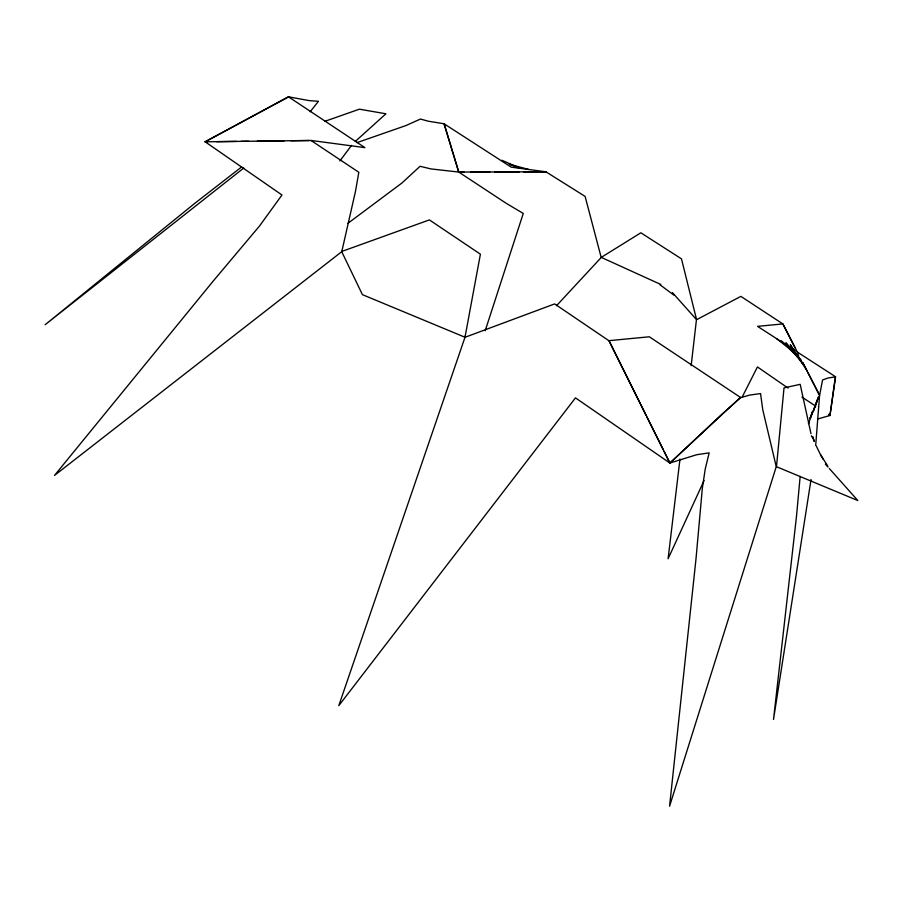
<?xml version="1.0" encoding="UTF-8"?>
<svg xmlns="http://www.w3.org/2000/svg" width="903" height="903" viewBox="0 0 903 903"><rect width="100%" height="100%" fill="white"/><g stroke="black" fill="none" stroke-linecap="round" stroke-linejoin="round"><path stroke-width="1.35" d="M800.16 476.412L796.491 516.324L773.51 719.454L811.052 479.437M817.678 418.981L829.981 415.504L835.602 376.833L828.164 377.973L822.565 379.96L819.563 395.627L815.702 445.224M679.982 459.108L668.096 558.776L704.08 480.543M691.156 365.636L696.439 319.764L740.866 296.376L782.901 323.951L798.331 354.021M828.74 414.691L829.936 415.459L835.388 376.653L757.583 326.367L782.856 323.929L795.283 348.163M808.411 423.688L818.524 396.914L813.163 411.61L817.689 399.171M485.182 330.769L523.266 213.435L506.425 203.446L458.792 172.089L464.074 172.055M742.368 396.665L757.448 366.945L788.059 388.087M808.727 423.022L809.506 422.13M339.9 160.926L351.56 145.349M556.496 305.733L601.206 257.502L585.11 196.402L545.943 171.818L523.537 171.818M310.169 111.758L318.454 101.305L309.187 100.617L288.384 96.79L205.116 141.782L281.984 194.992L259.488 226.043L213.131 281.149L54.541 475.396L341.774 251.655L355.443 191.538L358.83 172.292L311.106 140.507M355.285 141.444L385.92 113.789L359.394 109.184L324.888 121.307M241.609 166.965L194.811 203.322L45.15 324.708L243.787 168.026M347.937 223.312L401.97 182.97L420.076 166.287L430.968 168.929L458.724 172.055L443.994 123.756L428.417 121.228L420.448 119.049L405.887 125.585L356.945 142.64M205.162 141.805L288.61 96.903L364.891 147.629L311.275 140.473L205.162 141.805L207.137 142.076M257.366 141.161L284.208 140.812M216.517 141.669L236.439 141.41M241.112 141.353L248.551 141.274M290.924 140.733L309.413 140.529M494.686 171.976L519.417 171.83M470.756 172.033L489.821 171.988M528.91 169.516L509.315 164.211L520.162 168.353L501.876 160.249M660.793 284.456L601.274 257.389L640.848 232.782L681.483 258.868L696.597 319.707L672.385 292.583M660.149 284.897L674.078 295.247M801.92 397.06L815.77 406.181M776.772 338.772L798.783 356.019L781.388 340.826L801.345 360.636L794.979 353.299M825.432 464.165L828.04 467.088M829.349 468.567L857.85 500.555L776.478 466.704L784.018 387.872L800.182 384.339L810.984 433.677M791.344 349.1L785.881 342.824L791.017 349.19M792.732 351.312L803.851 365.128L797.067 354.947M827.724 465.937L820.556 454.852L823.254 459.288M794.042 350.42L790.272 344.765L794.087 350.657M798.658 357.723L806.289 369.508M829.191 414.014L829.936 415.459M802.62 362.396L807.192 371.212M808.004 372.792L819.574 395.3L802.846 362.803M820.782 455.214L816.244 445.947M663.186 449.491L646.796 416.847M664.145 451.421L669.857 463.036L696.676 454.728L709.16 452.866L705.209 469.142L702.331 488.421L696.01 558.754L669.575 806.21L776.253 466.67L762.775 409.838L760.552 393.584L749.716 395.074L740.708 397.613L722.095 414.059L669.947 463.081L575.482 397.873L338.794 705.661L464.989 337.304L554.634 303.916L608.882 340.702L645.95 415.143M814.224 441.217L812.587 436.634L814.303 441.499M811.436 435.788L811.673 436.849M465.248 335.916L465 337.248L362.419 294.649L341.639 251.508L429.388 219.903L479.279 253.427L480.407 254.194L465.248 335.916M810.454 417.299L810.036 418.45L812.553 411.565L810.454 417.299M740.449 397.399L669.879 463.036L609.04 340.657L649.313 336.785L740.449 397.399M545.841 171.773L458.769 172.078L444.208 123.858L511.211 167.157L545.841 171.773"/></g></svg>
